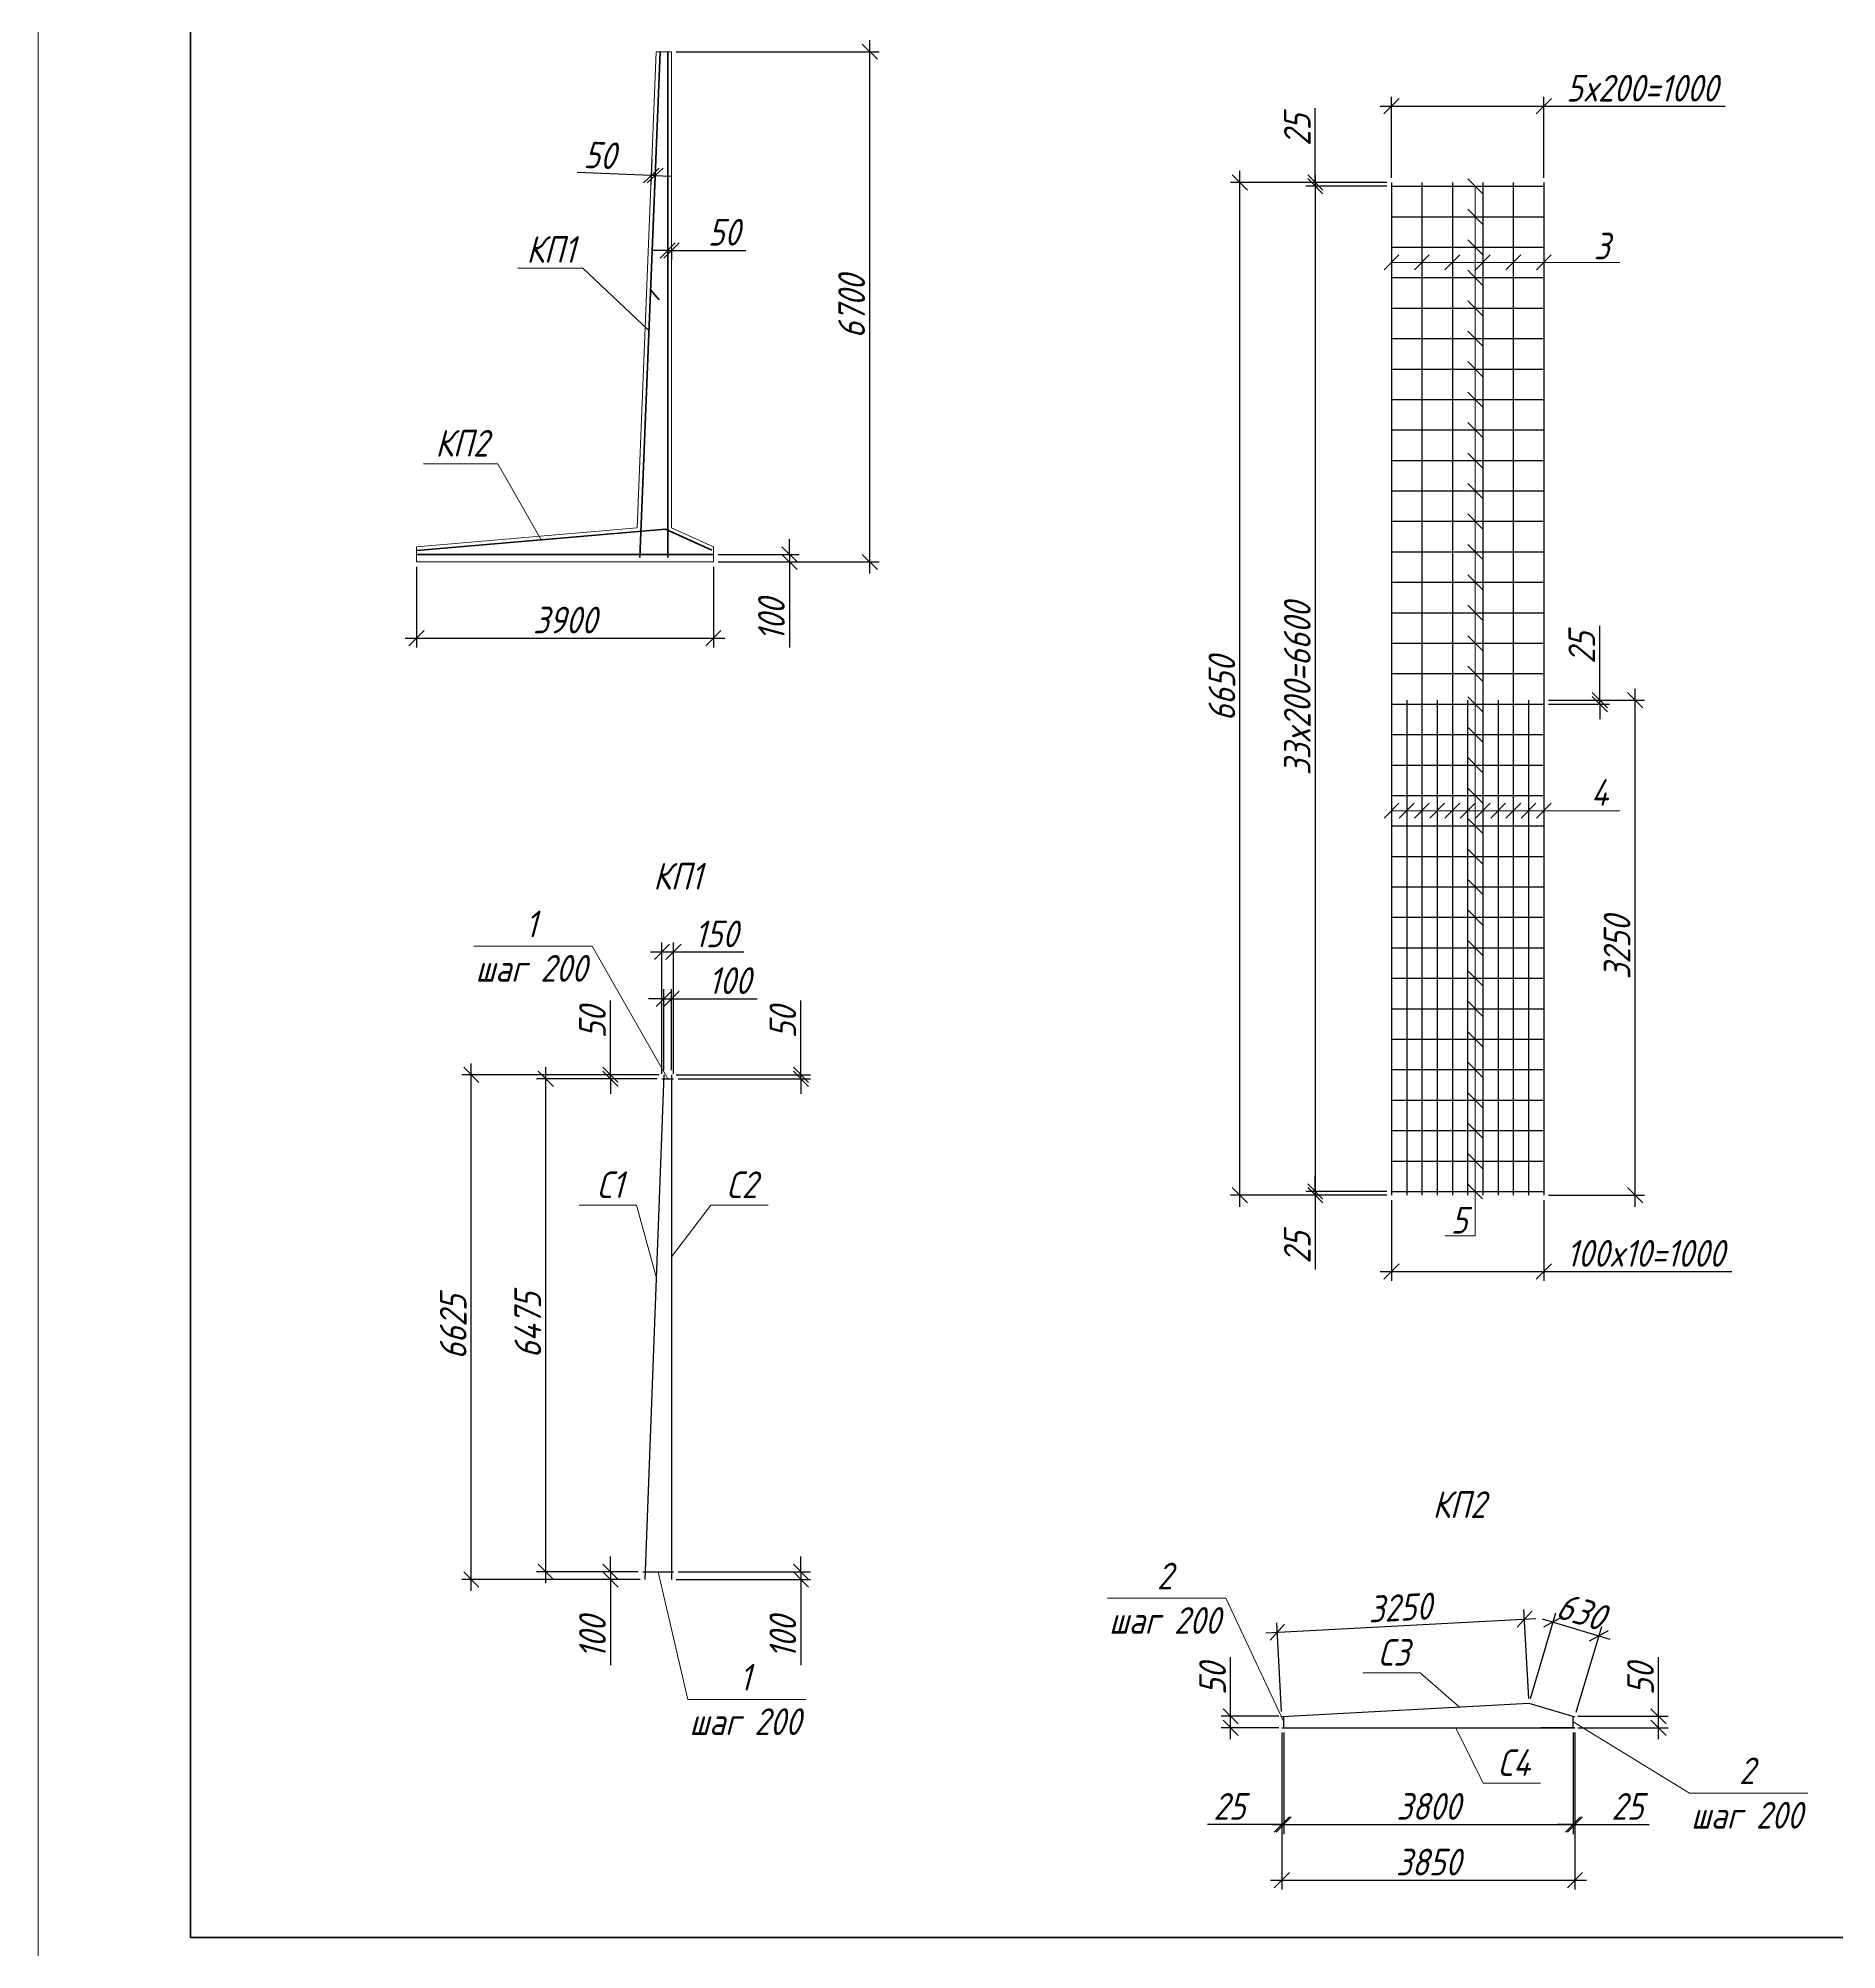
# Model space of a CAD drawing. Header units: millimetres. Extents: x -1004 to 900128, y -352756 to 107728.
# Drawn here: x 1832 to 25452, y 20523 to 45624 of the extents above; entities that cross this region are included whole.
import ezdxf

# ---------------------------------------------------------------- set-up
doc = ezdxf.new("R2010")
doc.units = ezdxf.units.MM
for name, color, linetype, lineweight in [('basic', 95, 'Continuous', 30), ('frame', 173, 'Continuous', 40), ('size', 45, 'Continuous', 20), ('text', 13, 'Continuous', 20), ('thick', 42, 'Continuous', 35), ('thin', 153, 'Continuous', 18)]:
    doc.layers.add(name, color=color, linetype=linetype, lineweight=lineweight)
doc.styles.add('Structures', font='isocpeur.ttf', dxfattribs={"width": 0.85, "oblique": 15})
doc.dimstyles.new('structures 3.5', dxfattribs={"dimtxt": 3.5, "dimasz": 2, "dimexe": 1.25, "dimexo": 0.625, "dimtad": 1, "dimtxsty": 'Structures', "dimblk": 'OBLIQUE', "dimcen": 2.5, "dimdle": 1.5, "dimadec": 0, "dimazin": 0, "dimtfac": 1, "dimtmove": 0, "dimatfit": 3, "dimfxl": 1, "dimarcsym": 0})
doc.dimstyles.new('structures 3.5 50', dxfattribs={"dimtxt": 3.5, "dimasz": 2, "dimexe": 1.25, "dimexo": 0.625, "dimtad": 1, "dimlfac": 0.5, "dimtxsty": 'Structures', "dimblk": 'OBLIQUE', "dimcen": 2.5, "dimdle": 1.5, "dimadec": 0, "dimazin": 0, "dimtfac": 1, "dimtmove": 0, "dimatfit": 3, "dimfxl": 1, "dimarcsym": 0})

# ---------------------------------------------------------------- blocks, each defined once
blk = doc.blocks.new('_Oblique')
at = {"color": 0, "linetype": 'ByBlock', "lineweight": -2}
blk.add_line((-0.5, -0.5), (0.5, 0.5), dxfattribs=at)
blk = doc.blocks.new('*D96')
at = {"layer": 'Defpoints', "color": 0, "transparency": 16777216}
for p in [(6799, 38747), (10699, 38747), (10699, 37747)]:
    blk.add_point(p, dxfattribs=at)
at = {"layer": 'size', "color": 0, "lineweight": -2, "transparency": 16777216}
for p, q in [((6799, 38684), (6799, 37622)), ((10699, 38684), (10699, 37622)), ((6649, 37747), (10849, 37747))]:
    blk.add_line(p, q, dxfattribs=at)
at = {"layer": 'size', "color": 0, "lineweight": -2, "transparency": 16777216, "xscale": 200, "yscale": 200, "zscale": 200, "rotation": 180}
blk.add_blockref('_Oblique', (6799, 37747), dxfattribs=at)
at = {"layer": 'size', "color": 0, "lineweight": -2, "transparency": 16777216, "xscale": 200, "yscale": 200, "zscale": 200}
blk.add_blockref('_Oblique', (10699, 37747), dxfattribs=at)
at = {"layer": 'size', "color": 0, "transparency": 16777216, "insert": (8749, 37984), "char_height": 350, "attachment_point": 5, "style": 'Structures'}
blk.add_mtext('3900', dxfattribs=at)
blk = doc.blocks.new('*D97')
at = {"layer": 'Defpoints', "color": 0, "transparency": 16777216}
for p in [(9895, 44099), (9945, 44097), (9884, 43822)]:
    blk.add_point(p, dxfattribs=at)
at = {"layer": 'size', "color": 0, "lineweight": -2, "transparency": 16777216}
for p, q in [((9892, 44037), (9879, 43697)), ((9942, 44035), (9929, 43695)), ((9884, 43822), (8909, 43861)), ((9934, 43820), (9884, 43822)), ((9934, 43820), (10134, 43812))]:
    blk.add_line(p, q, dxfattribs=at)
at = {"layer": 'size', "color": 0, "lineweight": -2, "transparency": 16777216, "xscale": 200, "yscale": 200, "zscale": 200}
for p, rotation in [((9884, 43822), 357.7093899573608), ((9934, 43820), 177.7093899573608)]:
    blk.add_blockref('_Oblique', p, dxfattribs=dict(at, rotation=rotation))
at = {"layer": 'size', "color": 0, "transparency": 16777216, "insert": (9206, 44087), "char_height": 350, "attachment_point": 5, "rotation": 357.7094, "style": 'Structures'}
blk.add_mtext('50', dxfattribs=at)
blk = doc.blocks.new('*D98')
at = {"layer": 'Defpoints', "color": 0, "transparency": 16777216}
for p in [(10699, 38847), (10699, 38747), (11699, 38747)]:
    blk.add_point(p, dxfattribs=at)
at = {"layer": 'size', "color": 0, "lineweight": -2, "transparency": 16777216}
for p, q in [((11699, 38847), (11699, 39047)), ((10761, 38847), (11824, 38847)), ((10761, 38747), (11824, 38747)), ((11699, 38847), (11699, 38747)), ((11699, 38747), (11699, 37622))]:
    blk.add_line(p, q, dxfattribs=at)
at = {"layer": 'size', "color": 0, "lineweight": -2, "transparency": 16777216, "xscale": 200, "yscale": 200, "zscale": 200}
for p, rotation in [((11699, 38847), 270), ((11699, 38747), 90)]:
    blk.add_blockref('_Oblique', p, dxfattribs=dict(at, rotation=rotation))
at = {"layer": 'size', "color": 0, "transparency": 16777216, "insert": (11461, 37985), "char_height": 350, "attachment_point": 5, "rotation": 90, "style": 'Structures'}
blk.add_mtext('100', dxfattribs=at)
blk = doc.blocks.new('*D99')
at = {"layer": 'Defpoints', "color": 0, "transparency": 16777216}
for p in [(10149, 45447), (12753, 45447), (10699, 38747)]:
    blk.add_point(p, dxfattribs=at)
at = {"layer": 'size', "color": 0, "lineweight": -2, "transparency": 16777216}
for p, q in [((10211, 45447), (12878, 45447)), ((12753, 38597), (12753, 45597)), ((10761, 38747), (12878, 38747))]:
    blk.add_line(p, q, dxfattribs=at)
at = {"layer": 'size', "color": 0, "lineweight": -2, "transparency": 16777216, "xscale": 200, "yscale": 200, "zscale": 200}
for p, rotation in [((12753, 45447), 90), ((12753, 38747), 270)]:
    blk.add_blockref('_Oblique', p, dxfattribs=dict(at, rotation=rotation))
at = {"layer": 'size', "color": 0, "transparency": 16777216, "insert": (12515, 42097), "char_height": 350, "attachment_point": 5, "rotation": 90, "style": 'Structures'}
blk.add_mtext('6700', dxfattribs=at)
blk = doc.blocks.new('*D100')
at = {"layer": 'Defpoints', "color": 0, "transparency": 16777216}
for p in [(10099, 42915), (10149, 42915), (10149, 42838)]:
    blk.add_point(p, dxfattribs=at)
at = {"layer": 'size', "color": 0, "lineweight": -2, "transparency": 16777216}
for p, q in [((10099, 42838), (9899, 42838)), ((10099, 42852), (10099, 42713)), ((10099, 42838), (10149, 42838)), ((10149, 42852), (10149, 42713)), ((10149, 42838), (11125, 42838))]:
    blk.add_line(p, q, dxfattribs=at)
at = {"layer": 'size', "color": 0, "lineweight": -2, "transparency": 16777216, "xscale": 200, "yscale": 200, "zscale": 200}
blk.add_blockref('_Oblique', (10099, 42838), dxfattribs=at)
at = {"layer": 'size', "color": 0, "lineweight": -2, "transparency": 16777216, "xscale": 200, "yscale": 200, "zscale": 200, "rotation": 180}
blk.add_blockref('_Oblique', (10149, 42838), dxfattribs=at)
at = {"layer": 'size', "color": 0, "transparency": 16777216, "insert": (10837, 43076), "char_height": 350, "attachment_point": 5, "style": 'Structures'}
blk.add_mtext('50', dxfattribs=at)
blk = doc.blocks.new('*D101')
at = {"layer": 'Defpoints', "color": 0, "transparency": 16777216}
for p in [(10174, 33626), (10024, 31961), (10174, 31961)]:
    blk.add_point(p, dxfattribs=at)
at = {"layer": 'size', "color": 0, "lineweight": -2, "transparency": 16777216}
for p, q in [((10024, 32024), (10024, 33751)), ((10174, 32024), (10174, 33751)), ((9874, 33626), (10174, 33626)), ((10174, 33626), (11098, 33626))]:
    blk.add_line(p, q, dxfattribs=at)
at = {"layer": 'size', "color": 0, "lineweight": -2, "transparency": 16777216, "xscale": 200, "yscale": 200, "zscale": 200, "rotation": 180}
blk.add_blockref('_Oblique', (10024, 33626), dxfattribs=at)
at = {"layer": 'size', "color": 0, "lineweight": -2, "transparency": 16777216, "xscale": 200, "yscale": 200, "zscale": 200}
blk.add_blockref('_Oblique', (10174, 33626), dxfattribs=at)
at = {"layer": 'size', "color": 0, "transparency": 16777216, "insert": (10736, 33863), "char_height": 350, "attachment_point": 5, "style": 'Structures'}
blk.add_mtext('150', dxfattribs=at)
blk = doc.blocks.new('*D102')
at = {"layer": 'Defpoints', "color": 0, "transparency": 16777216}
for p in [(9349, 32011), (10024, 31961), (10049, 32011)]:
    blk.add_point(p, dxfattribs=at)
at = {"layer": 'size', "color": 0, "lineweight": -2, "transparency": 16777216}
for p, q in [((9349, 32011), (9349, 32987)), ((9986, 32011), (9224, 32011)), ((9961, 31961), (9224, 31961)), ((9349, 31961), (9349, 32011)), ((9349, 31961), (9349, 31761))]:
    blk.add_line(p, q, dxfattribs=at)
at = {"layer": 'size', "color": 0, "lineweight": -2, "transparency": 16777216, "xscale": 200, "yscale": 200, "zscale": 200}
for p, rotation in [((9349, 32011), 270), ((9349, 31961), 90)]:
    blk.add_blockref('_Oblique', p, dxfattribs=dict(at, rotation=rotation))
at = {"layer": 'size', "color": 0, "transparency": 16777216, "insert": (9111, 32699), "char_height": 350, "attachment_point": 5, "rotation": 90, "style": 'Structures'}
blk.add_mtext('50', dxfattribs=at)
blk = doc.blocks.new('*D103')
at = {"layer": 'Defpoints', "color": 0, "transparency": 16777216}
for p in [(10149, 32011), (10174, 31961), (11849, 32011)]:
    blk.add_point(p, dxfattribs=at)
at = {"layer": 'size', "color": 0, "lineweight": -2, "transparency": 16777216}
for p, q in [((11849, 32011), (11849, 32987)), ((10211, 32011), (11974, 32011)), ((10236, 31961), (11974, 31961)), ((11849, 31961), (11849, 32011)), ((11849, 31961), (11849, 31761))]:
    blk.add_line(p, q, dxfattribs=at)
at = {"layer": 'size', "color": 0, "lineweight": -2, "transparency": 16777216, "xscale": 200, "yscale": 200, "zscale": 200}
for p, rotation in [((11849, 32011), 270), ((11849, 31961), 90)]:
    blk.add_blockref('_Oblique', p, dxfattribs=dict(at, rotation=rotation))
at = {"layer": 'size', "color": 0, "transparency": 16777216, "insert": (11611, 32699), "char_height": 350, "attachment_point": 5, "rotation": 90, "style": 'Structures'}
blk.add_mtext('50', dxfattribs=at)
blk = doc.blocks.new('*D104')
at = {"layer": 'Defpoints', "color": 0, "transparency": 16777216}
for p in [(10149, 33011), (10049, 32011), (10149, 32011)]:
    blk.add_point(p, dxfattribs=at)
at = {"layer": 'size', "color": 0, "lineweight": -2, "transparency": 16777216}
for p, q in [((10049, 32074), (10049, 33136)), ((10149, 32074), (10149, 33136)), ((10049, 33011), (9849, 33011)), ((10049, 33011), (10149, 33011)), ((10149, 33011), (11273, 33011))]:
    blk.add_line(p, q, dxfattribs=at)
at = {"layer": 'size', "color": 0, "lineweight": -2, "transparency": 16777216, "xscale": 200, "yscale": 200, "zscale": 200}
blk.add_blockref('_Oblique', (10049, 33011), dxfattribs=at)
at = {"layer": 'size', "color": 0, "lineweight": -2, "transparency": 16777216, "xscale": 200, "yscale": 200, "zscale": 200, "rotation": 180}
blk.add_blockref('_Oblique', (10149, 33011), dxfattribs=at)
at = {"layer": 'size', "color": 0, "transparency": 16777216, "insert": (10911, 33249), "char_height": 350, "attachment_point": 5, "style": 'Structures'}
blk.add_mtext('100', dxfattribs=at)
blk = doc.blocks.new('*D105')
at = {"layer": 'Defpoints', "color": 0, "transparency": 16777216}
for p in [(9349, 25386), (9774, 25486), (9799, 25386)]:
    blk.add_point(p, dxfattribs=at)
at = {"layer": 'size', "color": 0, "lineweight": -2, "transparency": 16777216}
for p, q in [((9349, 25486), (9349, 25686)), ((9711, 25486), (9224, 25486)), ((9736, 25386), (9224, 25386)), ((9349, 25486), (9349, 25386)), ((9349, 25386), (9349, 24262))]:
    blk.add_line(p, q, dxfattribs=at)
at = {"layer": 'size', "color": 0, "lineweight": -2, "transparency": 16777216, "xscale": 200, "yscale": 200, "zscale": 200}
for p, rotation in [((9349, 25486), 270), ((9349, 25386), 90)]:
    blk.add_blockref('_Oblique', p, dxfattribs=dict(at, rotation=rotation))
at = {"layer": 'size', "color": 0, "transparency": 16777216, "insert": (9111, 24624), "char_height": 350, "attachment_point": 5, "rotation": 90, "style": 'Structures'}
blk.add_mtext('100', dxfattribs=at)
blk = doc.blocks.new('*D106')
at = {"layer": 'Defpoints', "color": 0, "transparency": 16777216}
for p in [(10149, 25386), (10174, 25486), (11849, 25386)]:
    blk.add_point(p, dxfattribs=at)
at = {"layer": 'size', "color": 0, "lineweight": -2, "transparency": 16777216}
for p, q in [((11849, 25486), (11849, 25686)), ((10211, 25386), (11974, 25386)), ((10236, 25486), (11974, 25486)), ((11849, 25486), (11849, 25386)), ((11849, 25386), (11849, 24262))]:
    blk.add_line(p, q, dxfattribs=at)
at = {"layer": 'size', "color": 0, "lineweight": -2, "transparency": 16777216, "xscale": 200, "yscale": 200, "zscale": 200}
for p, rotation in [((11849, 25486), 270), ((11849, 25386), 90)]:
    blk.add_blockref('_Oblique', p, dxfattribs=dict(at, rotation=rotation))
at = {"layer": 'size', "color": 0, "transparency": 16777216, "insert": (11611, 24624), "char_height": 350, "attachment_point": 5, "rotation": 90, "style": 'Structures'}
blk.add_mtext('100', dxfattribs=at)
blk = doc.blocks.new('*D107')
at = {"layer": 'Defpoints', "color": 0, "transparency": 16777216}
for p in [(8500, 31961), (10024, 31961), (9774, 25486)]:
    blk.add_point(p, dxfattribs=at)
at = {"layer": 'size', "color": 0, "lineweight": -2, "transparency": 16777216}
for p, q in [((9961, 31961), (8375, 31961)), ((8500, 25336), (8500, 32111)), ((9711, 25486), (8375, 25486))]:
    blk.add_line(p, q, dxfattribs=at)
at = {"layer": 'size', "color": 0, "lineweight": -2, "transparency": 16777216, "xscale": 200, "yscale": 200, "zscale": 200}
for p, rotation in [((8500, 31961), 90), ((8500, 25486), 270)]:
    blk.add_blockref('_Oblique', p, dxfattribs=dict(at, rotation=rotation))
at = {"layer": 'size', "color": 0, "transparency": 16777216, "insert": (8262, 28724), "char_height": 350, "attachment_point": 5, "rotation": 90, "style": 'Structures'}
blk.add_mtext('6475', dxfattribs=at)
blk = doc.blocks.new('*D108')
at = {"layer": 'Defpoints', "color": 0, "transparency": 16777216}
for p in [(7520, 32011), (10049, 32011), (9799, 25386)]:
    blk.add_point(p, dxfattribs=at)
at = {"layer": 'size', "color": 0, "lineweight": -2, "transparency": 16777216}
for p, q in [((7520, 25236), (7520, 32161)), ((9986, 32011), (7395, 32011)), ((9736, 25386), (7395, 25386))]:
    blk.add_line(p, q, dxfattribs=at)
at = {"layer": 'size', "color": 0, "lineweight": -2, "transparency": 16777216, "xscale": 200, "yscale": 200, "zscale": 200}
for p, rotation in [((7520, 32011), 90), ((7520, 25386), 270)]:
    blk.add_blockref('_Oblique', p, dxfattribs=dict(at, rotation=rotation))
at = {"layer": 'size', "color": 0, "transparency": 16777216, "insert": (7282, 28699), "char_height": 350, "attachment_point": 5, "rotation": 90, "style": 'Structures'}
blk.add_mtext('6625', dxfattribs=at)
blk = doc.blocks.new('*D109')
at = {"layer": 'Defpoints', "color": 0, "transparency": 16777216}
for p in [(21351, 24865), (21410, 23762), (18164, 23588)]:
    blk.add_point(p, dxfattribs=at)
at = {"layer": 'size', "color": 0, "lineweight": -2, "transparency": 16777216}
for p, q in [((17956, 24684), (21501, 24873)), ((21407, 23824), (21344, 24990)), ((18161, 23651), (18099, 24817))]:
    blk.add_line(p, q, dxfattribs=at)
at = {"layer": 'size', "color": 0, "lineweight": -2, "transparency": 16777216, "xscale": 200, "yscale": 200, "zscale": 200}
for p, rotation in [((21351, 24865), 3.060367913369597), ((18105, 24692), 183.0603679133696)]:
    blk.add_blockref('_Oblique', p, dxfattribs=dict(at, rotation=rotation))
at = {"layer": 'size', "color": 0, "transparency": 16777216, "insert": (19715, 25016), "char_height": 350, "attachment_point": 5, "rotation": 3.0604, "style": 'Structures'}
blk.add_mtext('3250', dxfattribs=at)
blk = doc.blocks.new('*D110')
at = {"layer": 'Defpoints', "color": 0, "transparency": 16777216}
for p in [(22331, 24647), (21410, 23762), (22014, 23582)]:
    blk.add_point(p, dxfattribs=at)
at = {"layer": 'size', "color": 0, "lineweight": -2, "transparency": 16777216}
for p, q in [((21428, 23822), (21762, 24947)), ((21583, 24870), (22474, 24604)), ((22032, 23642), (22366, 24767))]:
    blk.add_line(p, q, dxfattribs=at)
at = {"layer": 'size', "color": 0, "lineweight": -2, "transparency": 16777216, "xscale": 200, "yscale": 200, "zscale": 200}
for p, rotation in [((21727, 24827), 163.4311708204), ((22331, 24647), 343.4311708204)]:
    blk.add_blockref('_Oblique', p, dxfattribs=dict(at, rotation=rotation))
at = {"layer": 'size', "color": 0, "transparency": 16777216, "insert": (22096, 24965), "char_height": 350, "attachment_point": 5, "rotation": 343.4312, "style": 'Structures'}
blk.add_mtext('630', dxfattribs=at)
blk = doc.blocks.new('*D111')
at = {"layer": 'Defpoints', "color": 0, "transparency": 16777216}
for p in [(18189, 23439), (21989, 23439), (21989, 22168)]:
    blk.add_point(p, dxfattribs=at)
at = {"layer": 'size', "color": 0, "lineweight": -2, "transparency": 16777216}
for p, q in [((18189, 23377), (18189, 22043)), ((21989, 23377), (21989, 22043)), ((18039, 22168), (22139, 22168))]:
    blk.add_line(p, q, dxfattribs=at)
at = {"layer": 'size', "color": 0, "lineweight": -2, "transparency": 16777216, "xscale": 200, "yscale": 200, "zscale": 200, "rotation": 180}
blk.add_blockref('_Oblique', (18189, 22168), dxfattribs=at)
at = {"layer": 'size', "color": 0, "lineweight": -2, "transparency": 16777216, "xscale": 200, "yscale": 200, "zscale": 200}
blk.add_blockref('_Oblique', (21989, 22168), dxfattribs=at)
at = {"layer": 'size', "color": 0, "transparency": 16777216, "insert": (20089, 22406), "char_height": 350, "attachment_point": 5, "style": 'Structures'}
blk.add_mtext('3800', dxfattribs=at)
blk = doc.blocks.new('*D112')
at = {"layer": 'Defpoints', "color": 0, "transparency": 16777216}
for p in [(21989, 23439), (22014, 23439), (22014, 22168)]:
    blk.add_point(p, dxfattribs=at)
at = {"layer": 'size', "color": 0, "lineweight": -2, "transparency": 16777216}
for p, q in [((21989, 23377), (21989, 22043)), ((22014, 23377), (22014, 22043)), ((21989, 22168), (21789, 22168)), ((21989, 22168), (22014, 22168)), ((22014, 22168), (22989, 22168))]:
    blk.add_line(p, q, dxfattribs=at)
at = {"layer": 'size', "color": 0, "lineweight": -2, "transparency": 16777216, "xscale": 200, "yscale": 200, "zscale": 200}
blk.add_blockref('_Oblique', (21989, 22168), dxfattribs=at)
at = {"layer": 'size', "color": 0, "lineweight": -2, "transparency": 16777216, "xscale": 200, "yscale": 200, "zscale": 200, "rotation": 180}
blk.add_blockref('_Oblique', (22014, 22168), dxfattribs=at)
at = {"layer": 'size', "color": 0, "transparency": 16777216, "insert": (22702, 22406), "char_height": 350, "attachment_point": 5, "style": 'Structures'}
blk.add_mtext('25', dxfattribs=at)
blk = doc.blocks.new('*D113')
at = {"layer": 'Defpoints', "color": 0, "transparency": 16777216}
for p in [(18164, 23439), (18189, 23439), (18164, 22168)]:
    blk.add_point(p, dxfattribs=at)
at = {"layer": 'size', "color": 0, "lineweight": -2, "transparency": 16777216}
for p, q in [((18164, 23377), (18164, 22043)), ((18189, 23377), (18189, 22043)), ((18164, 22168), (17188, 22168)), ((18189, 22168), (18164, 22168)), ((18189, 22168), (18389, 22168))]:
    blk.add_line(p, q, dxfattribs=at)
at = {"layer": 'size', "color": 0, "lineweight": -2, "transparency": 16777216, "xscale": 200, "yscale": 200, "zscale": 200}
blk.add_blockref('_Oblique', (18164, 22168), dxfattribs=at)
at = {"layer": 'size', "color": 0, "lineweight": -2, "transparency": 16777216, "xscale": 200, "yscale": 200, "zscale": 200, "rotation": 180}
blk.add_blockref('_Oblique', (18189, 22168), dxfattribs=at)
at = {"layer": 'size', "color": 0, "transparency": 16777216, "insert": (17476, 22406), "char_height": 350, "attachment_point": 5, "style": 'Structures'}
blk.add_mtext('25', dxfattribs=at)
blk = doc.blocks.new('*D114')
at = {"layer": 'Defpoints', "color": 0, "transparency": 16777216}
for p in [(18164, 23439), (22014, 23439), (22014, 21438)]:
    blk.add_point(p, dxfattribs=at)
at = {"layer": 'size', "color": 0, "lineweight": -2, "transparency": 16777216}
for p, q in [((18164, 23377), (18164, 21313)), ((22014, 23377), (22014, 21313)), ((18014, 21438), (22164, 21438))]:
    blk.add_line(p, q, dxfattribs=at)
at = {"layer": 'size', "color": 0, "lineweight": -2, "transparency": 16777216, "xscale": 200, "yscale": 200, "zscale": 200, "rotation": 180}
blk.add_blockref('_Oblique', (18164, 21438), dxfattribs=at)
at = {"layer": 'size', "color": 0, "lineweight": -2, "transparency": 16777216, "xscale": 200, "yscale": 200, "zscale": 200}
blk.add_blockref('_Oblique', (22014, 21438), dxfattribs=at)
at = {"layer": 'size', "color": 0, "transparency": 16777216, "insert": (20089, 21675), "char_height": 350, "attachment_point": 5, "style": 'Structures'}
blk.add_mtext('3850', dxfattribs=at)
blk = doc.blocks.new('*D115')
at = {"layer": 'Defpoints', "color": 0, "transparency": 16777216}
for p in [(17492, 23589), (18189, 23589), (18189, 23439)]:
    blk.add_point(p, dxfattribs=at)
at = {"layer": 'size', "color": 0, "lineweight": -2, "transparency": 16777216}
for p, q in [((17492, 23589), (17492, 24365)), ((18126, 23589), (17367, 23589)), ((18126, 23439), (17367, 23439)), ((17492, 23289), (17492, 23589))]:
    blk.add_line(p, q, dxfattribs=at)
at = {"layer": 'size', "color": 0, "lineweight": -2, "transparency": 16777216, "xscale": 200, "yscale": 200, "zscale": 200}
for p, rotation in [((17492, 23589), 90), ((17492, 23439), 270)]:
    blk.add_blockref('_Oblique', p, dxfattribs=dict(at, rotation=rotation))
at = {"layer": 'size', "color": 0, "transparency": 16777216, "insert": (17255, 24077), "char_height": 350, "attachment_point": 5, "rotation": 90, "style": 'Structures'}
blk.add_mtext('50', dxfattribs=at)
blk = doc.blocks.new('*D116')
at = {"layer": 'Defpoints', "color": 0, "transparency": 16777216}
for p in [(21989, 23589), (21989, 23439), (23112, 23589)]:
    blk.add_point(p, dxfattribs=at)
at = {"layer": 'size', "color": 0, "lineweight": -2, "transparency": 16777216}
for p, q in [((23112, 23589), (23112, 24365)), ((22051, 23589), (23237, 23589)), ((22051, 23439), (23237, 23439)), ((23112, 23289), (23112, 23589))]:
    blk.add_line(p, q, dxfattribs=at)
at = {"layer": 'size', "color": 0, "lineweight": -2, "transparency": 16777216, "xscale": 200, "yscale": 200, "zscale": 200}
for p, rotation in [((23112, 23589), 90), ((23112, 23439), 270)]:
    blk.add_blockref('_Oblique', p, dxfattribs=dict(at, rotation=rotation))
at = {"layer": 'size', "color": 0, "transparency": 16777216, "insert": (22875, 24077), "char_height": 350, "attachment_point": 5, "rotation": 90, "style": 'Structures'}
blk.add_mtext('50', dxfattribs=at)
blk = doc.blocks.new('*D117')
at = {"layer": 'Defpoints', "color": 0, "transparency": 16777216}
for p in [(19604, 43681), (18604, 30481), (19604, 30481)]:
    blk.add_point(p, dxfattribs=at)
at = {"layer": 'size', "color": 0, "lineweight": -2, "transparency": 16777216}
for p, q in [((19542, 43681), (18479, 43681)), ((18604, 43831), (18604, 30331)), ((19542, 30481), (18479, 30481))]:
    blk.add_line(p, q, dxfattribs=at)
at = {"layer": 'size', "color": 0, "lineweight": -2, "transparency": 16777216, "xscale": 200, "yscale": 200, "zscale": 200}
for p, rotation in [((18604, 43681), 90), ((18604, 30481), 270)]:
    blk.add_blockref('_Oblique', p, dxfattribs=dict(at, rotation=rotation))
at = {"layer": 'size', "color": 0, "transparency": 16777216, "insert": (18367, 37081), "char_height": 350, "attachment_point": 5, "rotation": 90, "style": 'Structures'}
blk.add_mtext('33x200=6600', dxfattribs=at)
blk = doc.blocks.new('*D118')
at = {"layer": 'Defpoints', "color": 0, "transparency": 16777216}
for p in [(18604, 43731), (19604, 43731), (19604, 43681)]:
    blk.add_point(p, dxfattribs=at)
at = {"layer": 'size', "color": 0, "lineweight": -2, "transparency": 16777216}
for p, q in [((18604, 43731), (18604, 44706)), ((19542, 43731), (18479, 43731)), ((19542, 43681), (18479, 43681)), ((18604, 43681), (18604, 43731)), ((18604, 43681), (18604, 43481))]:
    blk.add_line(p, q, dxfattribs=at)
at = {"layer": 'size', "color": 0, "lineweight": -2, "transparency": 16777216, "xscale": 200, "yscale": 200, "zscale": 200}
for p, rotation in [((18604, 43731), 270), ((18604, 43681), 90)]:
    blk.add_blockref('_Oblique', p, dxfattribs=dict(at, rotation=rotation))
at = {"layer": 'size', "color": 0, "transparency": 16777216, "insert": (18367, 44419), "char_height": 350, "attachment_point": 5, "rotation": 90, "style": 'Structures'}
blk.add_mtext('25', dxfattribs=at)
blk = doc.blocks.new('*D119')
at = {"layer": 'Defpoints', "color": 0, "transparency": 16777216}
for p in [(18604, 30431), (19604, 30481), (19604, 30431)]:
    blk.add_point(p, dxfattribs=at)
at = {"layer": 'size', "color": 0, "lineweight": -2, "transparency": 16777216}
for p, q in [((18604, 30481), (18604, 30681)), ((19542, 30481), (18479, 30481)), ((19542, 30431), (18479, 30431)), ((18604, 30481), (18604, 30431)), ((18604, 30431), (18604, 29455))]:
    blk.add_line(p, q, dxfattribs=at)
at = {"layer": 'size', "color": 0, "lineweight": -2, "transparency": 16777216, "xscale": 200, "yscale": 200, "zscale": 200}
for p, rotation in [((18604, 30481), 270), ((18604, 30431), 90)]:
    blk.add_blockref('_Oblique', p, dxfattribs=dict(at, rotation=rotation))
at = {"layer": 'size', "color": 0, "transparency": 16777216, "insert": (18367, 29743), "char_height": 350, "attachment_point": 5, "rotation": 90, "style": 'Structures'}
blk.add_mtext('25', dxfattribs=at)
blk = doc.blocks.new('*D120')
at = {"layer": 'Defpoints', "color": 0, "transparency": 16777216}
for p in [(17614, 43731), (19604, 43731), (19604, 30431)]:
    blk.add_point(p, dxfattribs=at)
at = {"layer": 'size', "color": 0, "lineweight": -2, "transparency": 16777216}
for p, q in [((19542, 43731), (17489, 43731)), ((17614, 30281), (17614, 43881)), ((19542, 30431), (17489, 30431))]:
    blk.add_line(p, q, dxfattribs=at)
at = {"layer": 'size', "color": 0, "lineweight": -2, "transparency": 16777216, "xscale": 200, "yscale": 200, "zscale": 200}
for p, rotation in [((17614, 43731), 90), ((17614, 30431), 270)]:
    blk.add_blockref('_Oblique', p, dxfattribs=dict(at, rotation=rotation))
at = {"layer": 'size', "color": 0, "transparency": 16777216, "insert": (17377, 37081), "char_height": 350, "attachment_point": 5, "rotation": 90, "style": 'Structures'}
blk.add_mtext('6650', dxfattribs=at)
blk = doc.blocks.new('*D121')
at = {"layer": 'Defpoints', "color": 0, "transparency": 16777216}
for p in [(21604, 36931), (22804, 36931), (21604, 30431)]:
    blk.add_point(p, dxfattribs=at)
at = {"layer": 'size', "color": 0, "lineweight": -2, "transparency": 16777216}
for p, q in [((21667, 36931), (22929, 36931)), ((22804, 30281), (22804, 37081)), ((21667, 30431), (22929, 30431))]:
    blk.add_line(p, q, dxfattribs=at)
at = {"layer": 'size', "color": 0, "lineweight": -2, "transparency": 16777216, "xscale": 200, "yscale": 200, "zscale": 200}
for p, rotation in [((22804, 36931), 90), ((22804, 30431), 270)]:
    blk.add_blockref('_Oblique', p, dxfattribs=dict(at, rotation=rotation))
at = {"layer": 'size', "color": 0, "transparency": 16777216, "insert": (22567, 33681), "char_height": 350, "attachment_point": 5, "rotation": 90, "style": 'Structures'}
blk.add_mtext('3250', dxfattribs=at)
blk = doc.blocks.new('*D122')
at = {"layer": 'Defpoints', "color": 0, "transparency": 16777216}
for p in [(21604, 36931), (22341, 36931), (21604, 36881)]:
    blk.add_point(p, dxfattribs=at)
at = {"layer": 'size', "color": 0, "lineweight": -2, "transparency": 16777216}
for p, q in [((22341, 36931), (22341, 37906)), ((21667, 36931), (22466, 36931)), ((22341, 36881), (22341, 36931)), ((21667, 36881), (22466, 36881)), ((22341, 36881), (22341, 36681))]:
    blk.add_line(p, q, dxfattribs=at)
at = {"layer": 'size', "color": 0, "lineweight": -2, "transparency": 16777216, "xscale": 200, "yscale": 200, "zscale": 200}
for p, rotation in [((22341, 36931), 270), ((22341, 36881), 90)]:
    blk.add_blockref('_Oblique', p, dxfattribs=dict(at, rotation=rotation))
at = {"layer": 'size', "color": 0, "transparency": 16777216, "insert": (22104, 37619), "char_height": 350, "attachment_point": 5, "rotation": 90, "style": 'Structures'}
blk.add_mtext('25', dxfattribs=at)
blk = doc.blocks.new('*D123')
at = {"layer": 'Defpoints', "color": 0, "transparency": 16777216}
for p in [(21604, 44731), (19604, 43731), (21604, 43731)]:
    blk.add_point(p, dxfattribs=at)
at = {"layer": 'size', "color": 0, "lineweight": -2, "transparency": 16777216}
for p, q in [((19454, 44731), (21604, 44731)), ((19604, 43793), (19604, 44856)), ((21604, 43793), (21604, 44856)), ((21604, 44731), (23987, 44731))]:
    blk.add_line(p, q, dxfattribs=at)
at = {"layer": 'size', "color": 0, "lineweight": -2, "transparency": 16777216, "xscale": 200, "yscale": 200, "zscale": 200, "rotation": 180}
blk.add_blockref('_Oblique', (19604, 44731), dxfattribs=at)
at = {"layer": 'size', "color": 0, "lineweight": -2, "transparency": 16777216, "xscale": 200, "yscale": 200, "zscale": 200}
blk.add_blockref('_Oblique', (21604, 44731), dxfattribs=at)
at = {"layer": 'size', "color": 0, "transparency": 16777216, "insert": (22895, 44968), "char_height": 350, "attachment_point": 5, "style": 'Structures'}
blk.add_mtext('5x200=1000', dxfattribs=at)
blk = doc.blocks.new('*D124')
at = {"layer": 'Defpoints', "color": 0, "transparency": 16777216}
for p in [(19604, 30431), (21604, 30431), (21604, 29431)]:
    blk.add_point(p, dxfattribs=at)
at = {"layer": 'size', "color": 0, "lineweight": -2, "transparency": 16777216}
for p, q in [((19604, 30368), (19604, 29306)), ((21604, 30368), (21604, 29306)), ((19454, 29431), (21604, 29431)), ((21604, 29431), (24076, 29431))]:
    blk.add_line(p, q, dxfattribs=at)
at = {"layer": 'size', "color": 0, "lineweight": -2, "transparency": 16777216, "xscale": 200, "yscale": 200, "zscale": 200, "rotation": 180}
blk.add_blockref('_Oblique', (19604, 29431), dxfattribs=at)
at = {"layer": 'size', "color": 0, "lineweight": -2, "transparency": 16777216, "xscale": 200, "yscale": 200, "zscale": 200}
blk.add_blockref('_Oblique', (21604, 29431), dxfattribs=at)
at = {"layer": 'size', "color": 0, "transparency": 16777216, "insert": (22940, 29668), "char_height": 350, "attachment_point": 5, "style": 'Structures'}
blk.add_mtext('100x10=1000', dxfattribs=at)
blk = doc.blocks.new('*U125')
at = {"layer": 'thin'}
blk.add_line((97, -97), (-97, 97), dxfattribs=at)
blk = doc.blocks.new('*U126')
at = {"layer": 'size', "color": 0, "linetype": 'ByBlock', "lineweight": -2, "transparency": 16777216}
for p in [(0, 13200), (0, 12800), (0, 12400), (0, 12000), (0, 11600), (0, 11200), (0, 10800), (0, 10400), (0, 10000), (0, 9600), (0, 9200), (0, 8800), (0, 8400), (0, 8000), (0, 7600), (0, 7200), (0, 6800), (0, 6400), (0, 6000), (0, 5600), (0, 5200), (0, 4800), (0, 4400), (0, 4000), (0, 3600), (0, 3200), (0, 2800), (0, 2400), (0, 2000), (0, 1600), (0, 1200), (0, 800), (0, 400), (0, 0)]:
    blk.add_blockref('*U125', p, dxfattribs=at)

msp = doc.modelspace()

# ---------------------------------------------------------------- linework, layer by layer
at = {"layer": 'basic'}
for p, q in [((19604.276, 43730.616), (19604.276, 30430.616)), ((19604.276, 43680.616), (21604.276, 43680.616)), ((20004.276, 43730.616), (20004.276, 30430.616)), ((20404.276, 43730.616), (20404.276, 30430.616)), ((20804.276, 43730.616), (20804.276, 30430.616)), ((21204.276, 43730.616), (21204.276, 30430.616)), ((21604.276, 43730.616), (21604.276, 30430.616)), ((19604.276, 43280.616), (21604.276, 43280.616)), ((19604.276, 42880.616), (21604.276, 42880.616)), ((19604.276, 42480.616), (21604.276, 42480.616)), ((19604.276, 42080.616), (21604.276, 42080.616)), ((19604.276, 41680.616), (21604.276, 41680.616)), ((19604.276, 41280.616), (21604.276, 41280.616)), ((19604.276, 40880.616), (21604.276, 40880.616)), ((19604.276, 40480.616), (21604.276, 40480.616)), ((19604.276, 40080.616), (21604.276, 40080.616)), ((19604.276, 39680.616), (21604.276, 39680.616)), ((19604.276, 39280.616), (21604.276, 39280.616)), ((19604.276, 38880.616), (21604.276, 38880.616)), ((19604.276, 38480.616), (21604.276, 38480.616)), ((19604.276, 38080.616), (21604.276, 38080.616)), ((19604.276, 37680.616), (21604.276, 37680.616)), ((19604.276, 37280.616), (21604.276, 37280.616)), ((19804.276, 36930.616), (19804.276, 30430.616)), ((20204.276, 36930.616), (20204.276, 30430.616)), ((20604.276, 36930.616), (20604.276, 30430.616)), ((21004.276, 36930.616), (21004.276, 30430.616)), ((21404.276, 36930.616), (21404.276, 30430.616)), ((19604.276, 36880.616), (21604.276, 36880.616)), ((19604.276, 36480.616), (21604.276, 36480.616)), ((19604.276, 36080.616), (21604.276, 36080.616)), ((19604.276, 35680.616), (21604.276, 35680.616)), ((19604.276, 35280.616), (21604.276, 35280.616)), ((19604.276, 34880.616), (21604.276, 34880.616)), ((19604.276, 34480.616), (21604.276, 34480.616)), ((19604.276, 34080.616), (21604.276, 34080.616)), ((19604.276, 33680.616), (21604.276, 33680.616)), ((19604.276, 33280.616), (21604.276, 33280.616)), ((19604.276, 32880.616), (21604.276, 32880.616)), ((19604.276, 32480.616), (21604.276, 32480.616)), ((10048.77, 32011.183), (9798.77, 25386.183)), ((10023.77, 31961.183), (10173.77, 31961.183)), ((10148.77, 32011.183), (10148.77, 25386.183)), ((19604.276, 32080.616), (21604.276, 32080.616)), ((19604.276, 31680.616), (21604.276, 31680.616)), ((19604.276, 31280.616), (21604.276, 31280.616)), ((19604.276, 30880.616), (21604.276, 30880.616)), ((19604.276, 30480.616), (21604.276, 30480.616)), ((9773.77, 25486.183), (10173.77, 25486.183)), ((18164.494, 23588.174), (21409.859, 23761.685)), ((21409.859, 23761.685), (22013.7, 23582.03)), ((18163.7, 23439.468), (22013.7, 23439.468)), ((18188.7, 23439.468), (18188.7, 23589.468)), ((22013.7, 23439.468), (21563.7, 23439.468)), ((21988.7, 23439.468), (21988.7, 23589.468))]:
    msp.add_line(p, q, dxfattribs=at)
at = {"layer": 'frame'}
for p, q in [((3832.118, 20685.653), (3832.118, 61685.653)), ((60732.118, 20685.653), (3832.118, 20685.653))]:
    msp.add_line(p, q, dxfattribs=at)
at = {"layer": 'thick'}
for p, q in [((9998.73, 45444.925), (9733.231, 38807.445)), ((10098.77, 45446.923), (10098.77, 38807.445)), ((9873.81, 42321.923), (9988.308, 42190.013)), ((6803.064, 38897.108), (10068.27, 39178.591)), ((10678.08, 38901.405), (10068.27, 39178.591)), ((6798.77, 38846.923), (10698.77, 38846.923))]:
    msp.add_line(p, q, dxfattribs=at)
at = {"layer": 'thin'}
for p, q in [((1832.118, 20185.653), (1832.118, 62185.653)), ((9948.77, 45446.923), (9698.77, 39196.923)), ((10148.77, 45446.923), (9948.77, 45446.923)), ((10148.77, 45446.923), (10148.77, 39196.923)), ((20704.276, 43680.616), (20704.276, 29897.062)), ((19507.049, 42583.389), (19701.504, 42777.843)), ((19604.276, 42680.616), (22604.276, 42680.616)), ((19907.049, 42583.389), (20101.504, 42777.843)), ((20307.049, 42583.389), (20501.504, 42777.843)), ((20707.049, 42583.389), (20901.504, 42777.843)), ((21107.049, 42583.389), (21301.504, 42777.843)), ((21507.049, 42583.389), (21701.504, 42777.843)), ((8129.224, 42604.871), (8983.788, 42604.871)), ((8983.788, 42604.871), (9852.346, 41785.329)), ((6893.364, 40035.257), (7868.488, 40035.257)), ((7868.488, 40035.257), (8435.667, 39037.85)), ((6798.77, 38946.923), (9698.77, 39196.923)), ((10698.77, 38946.923), (10148.77, 39196.923)), ((6798.77, 38946.923), (6798.77, 38746.923)), ((10698.77, 38746.923), (10698.77, 38946.923)), ((6798.77, 38746.923), (10698.77, 38746.923)), ((19507.049, 35383.389), (19701.504, 35577.843)), ((19604.276, 35480.616), (22604.276, 35480.616)), ((19707.049, 35383.389), (19901.504, 35577.843)), ((19907.049, 35383.389), (20101.504, 35577.843)), ((20107.049, 35383.389), (20301.504, 35577.843)), ((20307.049, 35383.389), (20501.504, 35577.843)), ((20507.049, 35383.389), (20701.504, 35577.843)), ((20707.049, 35383.389), (20901.504, 35577.843)), ((20907.049, 35383.389), (21101.504, 35577.843)), ((21107.049, 35383.389), (21301.504, 35577.843)), ((21307.049, 35383.389), (21501.504, 35577.843)), ((21507.049, 35383.389), (21701.504, 35577.843)), ((7553.509, 33702.294), (9108.277, 33702.294)), ((9108.277, 33702.294), (10098.77, 31961.183)), ((8936.932, 30299.511), (9689.968, 30299.511)), ((9689.968, 30299.511), (9948.681, 29358.827)), ((10667.141, 30299.511), (10148.77, 29622.919)), ((10667.141, 30299.511), (11420.177, 30299.511)), ((20704.276, 29897.062), (20304.276, 29897.062)), ((10362.72, 23810.249), (9973.77, 25486.183)), ((15873.46, 25139.389), (17428.228, 25139.389)), ((17428.228, 25139.389), (18188.7, 23514.468)), ((19227.369, 24159.089), (19980.405, 24159.089)), ((19980.405, 24159.089), (20491.768, 23712.6)), ((10362.72, 23810.249), (11917.488, 23810.249)), ((20806.922, 22711.145), (20448.693, 23439.468)), ((23517.328, 22581.393), (21988.7, 23514.468)), ((20806.922, 22711.145), (21559.958, 22711.145)), ((23517.328, 22581.393), (25072.097, 22581.393))]:
    msp.add_line(p, q, dxfattribs=at)

# ---------------------------------------------------------------- block references
at = {"layer": 'size'}
msp.add_blockref('*U126', (20704.276, 30480.616), dxfattribs=at)

# ---------------------------------------------------------------- texts
at = {"layer": 'text', "char_height": 350, "attachment_point": 5, "style": 'Structures'}
for s, insert, width in [('КП1', (8564.896, 42849.909), 793.67855), ('3', (22363.751, 42894.708), 793.67855), ('КП2', (7395.846, 40304.684), 793.67855), ('4', (22336.123, 35719.937), 793.67855), ('КП1', (10229.854, 34619.388), 793.67855), ('1\\Pшаг 200', (8306.545, 33702.294), 2180.48095), ('С1', (9342.308, 30568.938), 793.67855), ('С2', (11072.518, 30568.938), 793.67855), ('5', (20492.801, 30103.775), 350), ('КП2', (20491.768, 26368.28), 793.67855), ('2\\Pшаг 200', (16626.496, 25139.389), 2180.48095), ('С3', (19632.745, 24428.516), 793.67855), ('1\\Pшаг 200', (11115.756, 23810.249), 2180.48095), ('С4', (21212.299, 22980.572), 793.67855), ('2\\Pшаг 200', (24270.365, 22581.393), 2180.48095)]:
    msp.add_mtext(s, dxfattribs=dict(at, insert=insert, width=width))

# ---------------------------------------------------------------- dimensions: what is measured, and where the dimension line sits
at = {"layer": 'size'}
for base, p1, p2, dimstyle, picture, middle in [((12752.844, 45446.923), (10698.77, 38746.923), (10148.77, 45446.923), 'structures 3.5', '*D99', (12515.344, 42096.923)), ((18604.276, 43730.616), (19604.276, 43680.616), (19604.276, 43730.616), 'structures 3.5 50', '*D118', (18366.776, 44418.507)), ((17614.332, 43730.616), (19604.276, 30430.616), (19604.276, 43730.616), 'structures 3.5 50', '*D120', (17376.832, 37080.616)), ((11698.77, 38746.923), (10698.77, 38846.923), (10698.77, 38746.923), 'structures 3.5', '*D98', (11461.27, 37984.657)), ((22341.012, 36930.616), (21604.276, 36880.616), (21604.276, 36930.616), 'structures 3.5 50', '*D122', (22103.512, 37618.507)), ((22804.276, 36930.616), (21604.276, 30430.616), (21604.276, 36930.616), 'structures 3.5 50', '*D121', (22566.776, 33680.616)), ((9348.77, 32011.183), (10023.77, 31961.183), (10048.77, 32011.183), 'structures 3.5', '*D102', (9111.27, 32699.074)), ((11848.77, 32011.183), (10173.77, 31961.183), (10148.77, 32011.183), 'structures 3.5', '*D103', (11611.27, 32699.074)), ((7519.624, 32011.183), (9798.77, 25386.183), (10048.77, 32011.183), 'structures 3.5', '*D108', (7282.124, 28698.683)), ((8499.895, 31961.183), (9773.77, 25486.183), (10023.77, 31961.183), 'structures 3.5', '*D107', (8262.395, 28723.683)), ((18604.276, 30430.616), (19604.276, 30480.616), (19604.276, 30430.616), 'structures 3.5 50', '*D119', (18366.776, 29742.725)), ((9348.77, 25386.183), (9773.77, 25486.183), (9798.77, 25386.183), 'structures 3.5', '*D105', (9111.27, 24623.917)), ((11848.77, 25386.183), (10173.77, 25486.183), (10148.77, 25386.183), 'structures 3.5', '*D106', (11611.27, 24623.917))]:
    dim = msp.add_linear_dim(base=base, p1=p1, p2=p2, angle=90, dimstyle=dimstyle, dxfattribs=at)
    dim.commit()
    dim.dimension.update_dxf_attribs({"geometry": picture, "text_midpoint": middle})
for base, p1, p2, text, picture, middle in [((21604.276, 44730.616), (19604.276, 43730.616), (21604.276, 43730.616), '5x200=<>', '*D123', (22895.417, 44968.116)), ((21604.276, 29430.616), (19604.276, 30430.616), (21604.276, 30430.616), '100x10=<>', '*D124', (22940.042, 29668.116))]:
    dim = msp.add_linear_dim(base=base, p1=p1, p2=p2, text=text, dimstyle='structures 3.5 50', dxfattribs=at)
    dim.commit()
    dim.dimension.update_dxf_attribs({"geometry": picture, "text_midpoint": middle})
for p1, p2, distance, picture, middle in [((9944.812, 44096.982), (9894.852, 44098.98), 276.979, '*D97', (9205.933, 44087.027)), ((18164.494, 23588.174), (21409.859, 23761.685), 1105.117, '*D109', (19715.497, 25015.632))]:
    dim = msp.add_aligned_dim(p1=p1, p2=p2, distance=distance, dimstyle='structures 3.5', dxfattribs=at)
    dim.commit()
    dim.dimension.update_dxf_attribs({"geometry": picture, "text_midpoint": middle})
for base, p1, p2, text, dimstyle, picture, middle in [((18604.276, 30480.616), (19604.276, 43680.616), (19604.276, 30480.616), '33x200=<>', 'structures 3.5 50', '*D117', (18366.776, 37080.616)), ((17492.206, 23589.468), (18188.7, 23439.468), (18188.7, 23589.468), '50', 'structures 3.5', '*D115', (17254.706, 24077.359)), ((23112.407, 23589.468), (21988.7, 23439.468), (21988.7, 23589.468), '50', 'structures 3.5', '*D116', (22874.907, 24077.359))]:
    dim = msp.add_linear_dim(base=base, p1=p1, p2=p2, angle=90, text=text, dimstyle=dimstyle, dxfattribs=at)
    dim.commit()
    dim.dimension.update_dxf_attribs({"geometry": picture, "text_midpoint": middle})
for base, p1, p2, picture, middle in [((10148.77, 42838.239), (10098.77, 42914.61), (10148.77, 42914.61), '*D100', (10836.661, 43075.739)), ((10698.77, 37746.923), (6798.77, 38746.923), (10698.77, 38746.923), '*D96', (8748.77, 37984.423)), ((10173.77, 33625.864), (10023.77, 31961.183), (10173.77, 31961.183), '*D101', (10736.036, 33863.364)), ((10148.77, 33011.183), (10048.77, 32011.183), (10148.77, 32011.183), '*D104', (10911.036, 33248.683)), ((18163.7, 22168.387), (18188.7, 23439.468), (18163.7, 23439.468), '*D113', (17475.809, 22405.887)), ((22013.7, 21437.559), (18163.7, 23439.468), (22013.7, 23439.468), '*D114', (20088.7, 21675.059)), ((21988.7, 22168.387), (18188.7, 23439.468), (21988.7, 23439.468), '*D111', (20088.7, 22405.887)), ((22013.7, 22168.387), (21988.7, 23439.468), (22013.7, 23439.468), '*D112', (22701.591, 22405.887))]:
    dim = msp.add_linear_dim(base=base, p1=p1, p2=p2, dimstyle='structures 3.5', dxfattribs=at)
    dim.commit()
    dim.dimension.update_dxf_attribs({"geometry": picture, "text_midpoint": middle})
dim = msp.add_linear_dim(base=(22330.609, 24647.196), p1=(21409.859, 23761.685), p2=(22013.7, 23582.03), angle=343.4311708, dimstyle='structures 3.5', dxfattribs=at)
dim.commit()
dim.dimension.update_dxf_attribs({"geometry": '*D110', "text_midpoint": (22028.689, 24737.024), "dimtype": 161})

doc.saveas('drawing.dxf')
